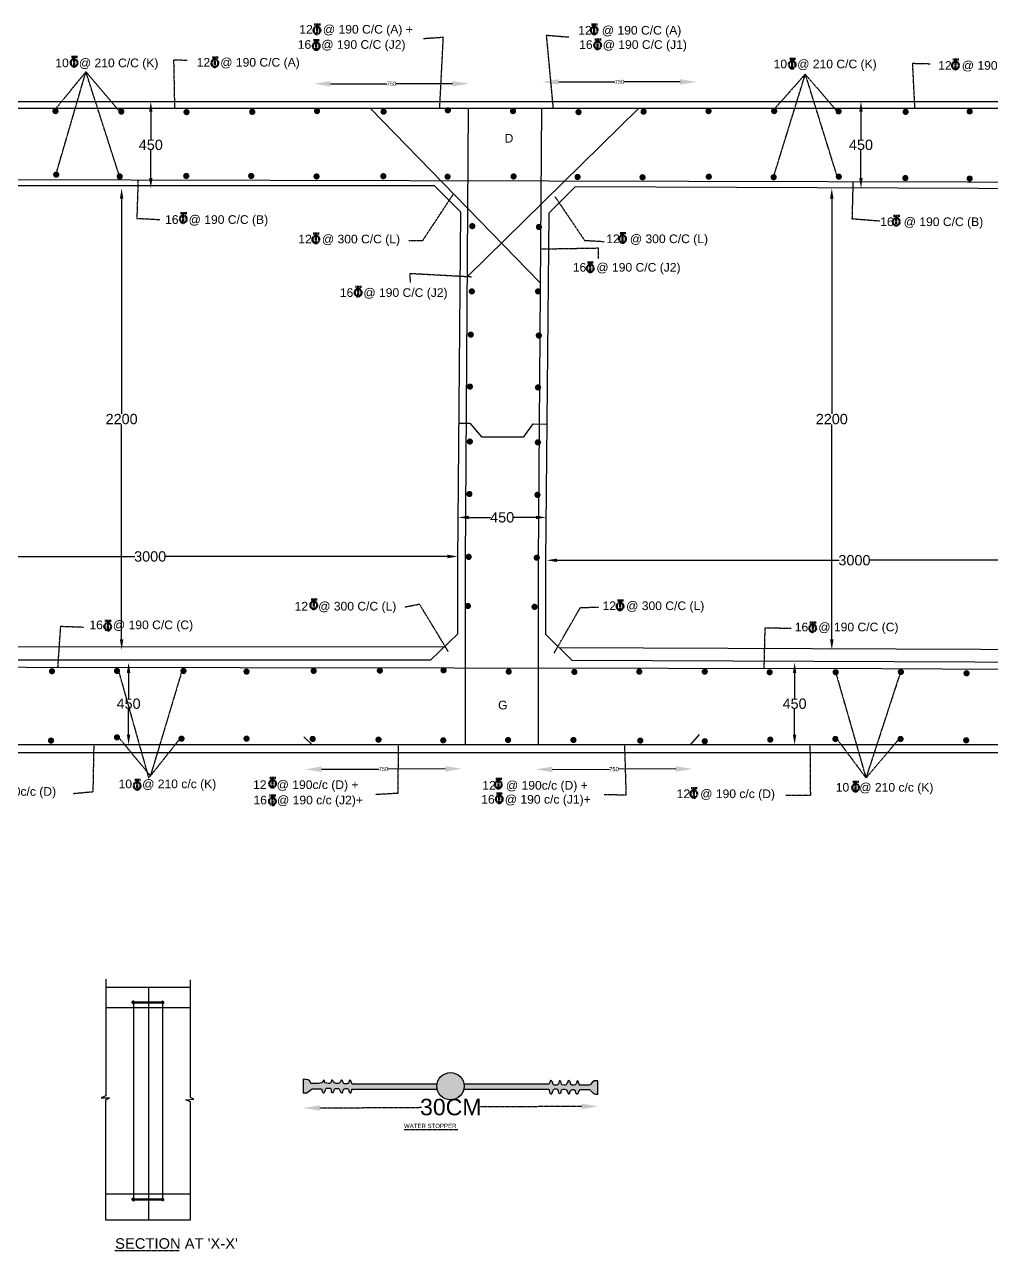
# Model space of a CAD drawing. Header units: millimetres. Extents: x 1006445 to 1027015, y 532888 to 545256.
# Drawn here: x 1015311 to 1020000, y 533587 to 539534 of the extents above; entities that cross this region are included whole.
import ezdxf

# ---------------------------------------------------------------- set-up
doc = ezdxf.new("R2010")
doc.units = ezdxf.units.MM
doc.header["$MEASUREMENT"] = 0
doc.linetypes.add('PHANTOM', pattern=[2.5, 1.25, -0.25, 0.25, -0.25, 0.25, -0.25])
for name, color, linetype in [('DIM', 7, 'Continuous'), ('DWG', 7, 'Continuous'), ('TXT', 7, 'Continuous'), ('TXT @ 1', 7, 'Continuous')]:
    doc.layers.add(name, color=color, linetype=linetype)
doc.styles.add('Notes', font='arial.ttf', dxfattribs={"height": 0.1})
doc.styles.get("Standard").update_dxf_attribs({"font": 'arial.ttf'})
doc.dimstyles.new('Civil', dxfattribs={"dimtxt": 80, "dimasz": 80, "dimexe": 0.1, "dimexo": 0.0625, "dimgap": 0.09, "dimtad": 0, "dimtih": 1, "dimtoh": 1, "dimdec": 0, "dimzin": 12, "dimdsep": 46, "dimtxsty": 'Standard', "dimcen": 0.1, "dimse1": 1, "dimse2": 1, "dimadec": 0, "dimazin": 2, "dimtfac": 1, "dimtdec": 0, "dimtofl": 0, "dimtmove": 0, "dimatfit": 3, "dimfxl": 1, "dimfrac": 1, "dimtolj": 1, "dimtzin": 0, "dimarcsym": 0})
doc.dimstyles.get("Standard").update_dxf_attribs({"dimtxt": 0.18, "dimasz": 0.18, "dimexe": 0.18, "dimexo": 0.0625, "dimgap": 0.09, "dimtad": 0, "dimtih": 1, "dimtoh": 1, "dimdec": 4, "dimzin": 0, "dimdsep": 46, "dimtxsty": 'Standard', "dimcen": 0.09, "dimadec": 0, "dimazin": 0, "dimtfac": 1, "dimtdec": 4, "dimtofl": 0, "dimtmove": 0, "dimatfit": 3, "dimfxl": 1, "dimtolj": 1, "dimtzin": 0, "dimarcsym": 0})

# ---------------------------------------------------------------- blocks, each defined once
blk = doc.blocks.new('*D7')
at = {"layer": 'Defpoints', "color": 0, "transparency": 16777216}
for p in [(1016714.1, 539255.4), (1017465.9, 539255.4), (1017465.9, 539246.6)]:
    blk.add_point(p, dxfattribs=at)
at = {"layer": 'DIM', "color": 0, "lineweight": -2, "transparency": 16777216}
for p, q in [((1016794.1, 539246.6), (1017067.9, 539246.6)), ((1017385.9, 539246.6), (1017112, 539246.6))]:
    blk.add_line(p, q, dxfattribs=at)
at = {"layer": 'DIM', "color": 0, "transparency": 16777216}
for points in [[(1016794.1, 539259.9), (1016794.1, 539233.2), (1016714.1, 539246.6)], [(1017385.9, 539259.9), (1017385.9, 539233.2), (1017465.9, 539246.6)]]:
    blk.add_solid(points, dxfattribs=at)
at = {"layer": 'DIM', "color": 0, "transparency": 16777216, "insert": (1017090, 539246.6), "char_height": 20, "attachment_point": 5}
blk.add_mtext('\\A1;750', dxfattribs=at)
blk = doc.blocks.new('*D8')
at = {"layer": 'Defpoints', "color": 0, "transparency": 16777216}
for p in [(1017821.7, 539248.3), (1018570, 539255.3), (1018570, 539248.3)]:
    blk.add_point(p, dxfattribs=at)
at = {"layer": 'DIM', "color": 0, "lineweight": -2, "transparency": 16777216}
for p, q in [((1017901.7, 539255.3), (1018173.8, 539255.3)), ((1018490, 539255.3), (1018217.9, 539255.3))]:
    blk.add_line(p, q, dxfattribs=at)
at = {"layer": 'DIM', "color": 0, "transparency": 16777216}
for points in [[(1017901.7, 539268.7), (1017901.7, 539242), (1017821.7, 539255.3)], [(1018490, 539268.7), (1018490, 539242), (1018570, 539255.3)]]:
    blk.add_solid(points, dxfattribs=at)
at = {"layer": 'DIM', "color": 0, "transparency": 16777216, "insert": (1018195.8, 539255.3), "char_height": 20, "attachment_point": 5}
blk.add_mtext('\\A1;750', dxfattribs=at)
blk = doc.blocks.new('*D10')
at = {"layer": 'Defpoints', "color": 0, "linetype": 'PHANTOM', "transparency": 16777216}
for p in [(1018093, 534286.1), (1016662.7, 534271.2), (1018093, 534279.5)]:
    blk.add_point(p, dxfattribs=at)
at = {"layer": 'DIM', "color": 0, "linetype": 'PHANTOM', "lineweight": -2, "transparency": 16777216}
for p, q in [((1018013, 534285.6), (1017520.4, 534282.8)), ((1016742.7, 534278.3), (1017235.2, 534281.2))]:
    blk.add_line(p, q, dxfattribs=at)
at = {"layer": 'DIM', "color": 0, "linetype": 'PHANTOM', "transparency": 16777216}
for points in [[(1016742.6, 534291.6), (1016742.7, 534265), (1016662.7, 534277.8)], [(1018012.9, 534299), (1018013, 534272.3), (1018093, 534286.1)]]:
    blk.add_solid(points, dxfattribs=at)
at = {"layer": 'DIM', "color": 0, "linetype": 'PHANTOM', "transparency": 16777216, "insert": (1017377.8, 534282), "char_height": 80, "attachment_point": 5}
blk.add_mtext('\\A1;30CM', dxfattribs=at)
blk = doc.blocks.new('*D41')
at = {"color": 0, "lineweight": -2, "transparency": 16777216}
for p, q in [((1015815.3, 536388.3), (1015815.3, 536264.6)), ((1015815.3, 536089.5), (1015815.3, 536213.3))]:
    blk.add_line(p, q, dxfattribs=at)
at = {"color": 0, "transparency": 16777216}
for points in [[(1015806.9, 536388.3), (1015823.6, 536388.3), (1015815.3, 536438.3)], [(1015806.9, 536089.5), (1015823.6, 536089.5), (1015815.3, 536039.5)]]:
    blk.add_solid(points, dxfattribs=at)
at = {"layer": 'Defpoints', "color": 0, "transparency": 16777216}
for p in [(1015787.3, 536438.3), (1015815.3, 536438.3), (1015789.3, 536039.5)]:
    blk.add_point(p, dxfattribs=at)
at = {"color": 0, "transparency": 16777216, "insert": (1015815.3, 536238.9), "char_height": 50, "attachment_point": 5}
blk.add_mtext('\\A1;450', dxfattribs=at)
blk = doc.blocks.new('*D42')
at = {"color": 0, "lineweight": -2, "transparency": 16777216}
for p, q in [((1015781.4, 538688.8), (1015781.4, 537645.3)), ((1015781.4, 536550.7), (1015781.4, 537594.1))]:
    blk.add_line(p, q, dxfattribs=at)
at = {"color": 0, "transparency": 16777216}
for points in [[(1015773.1, 538688.8), (1015789.8, 538688.8), (1015781.4, 538738.8)], [(1015773.1, 536550.7), (1015789.8, 536550.7), (1015781.4, 536500.7)]]:
    blk.add_solid(points, dxfattribs=at)
at = {"layer": 'Defpoints', "color": 0, "transparency": 16777216}
for p in [(1015781.4, 538738.8), (1015781.4, 538738.8), (1015791.3, 536500.7)]:
    blk.add_point(p, dxfattribs=at)
at = {"color": 0, "transparency": 16777216, "insert": (1015781.4, 537619.7), "char_height": 50, "attachment_point": 5}
blk.add_mtext('\\A1;2200', dxfattribs=at)
blk = doc.blocks.new('*D43')
at = {"color": 0, "lineweight": -2, "transparency": 16777216}
for p, q in [((1015923, 539110.5), (1015923, 538975.6)), ((1015923, 538789.4), (1015923, 538924.3))]:
    blk.add_line(p, q, dxfattribs=at)
at = {"color": 0, "transparency": 16777216}
for points in [[(1015914.7, 539110.5), (1015931.3, 539110.5), (1015923, 539160.5)], [(1015914.7, 538789.4), (1015931.3, 538789.4), (1015923, 538739.4)]]:
    blk.add_solid(points, dxfattribs=at)
at = {"layer": 'Defpoints', "color": 0, "transparency": 16777216}
for p in [(1015923, 539160.5), (1015923, 539160.5), (1015923, 538739.4)]:
    blk.add_point(p, dxfattribs=at)
at = {"color": 0, "transparency": 16777216, "insert": (1015923, 538949.9), "char_height": 50, "attachment_point": 5}
blk.add_mtext('\\A1;450', dxfattribs=at)
blk = doc.blocks.new('*D44')
at = {"color": 0, "lineweight": -2, "transparency": 16777216}
for p, q in [((1014477.9, 536953.2), (1015845.2, 536953.2)), ((1017361.8, 536953.2), (1015994.5, 536953.2))]:
    blk.add_line(p, q, dxfattribs=at)
at = {"color": 0, "transparency": 16777216}
for points in [[(1014477.9, 536961.6), (1014477.9, 536944.9), (1014427.9, 536953.2)], [(1017361.8, 536961.6), (1017361.8, 536944.9), (1017411.8, 536953.2)]]:
    blk.add_solid(points, dxfattribs=at)
at = {"layer": 'Defpoints', "color": 0, "transparency": 16777216}
for p in [(1014427.9, 536924.8), (1017411.8, 536953.2), (1017411.8, 536921.9)]:
    blk.add_point(p, dxfattribs=at)
at = {"color": 0, "transparency": 16777216, "insert": (1015919.9, 536953.2), "char_height": 50, "attachment_point": 5}
blk.add_mtext('\\A1;3000', dxfattribs=at)
blk = doc.blocks.new('*D45')
at = {"color": 0, "lineweight": -2, "transparency": 16777216}
for p, q in [((1019045, 536388.3), (1019045, 536264.6)), ((1019045, 536089.5), (1019045, 536213.3))]:
    blk.add_line(p, q, dxfattribs=at)
at = {"color": 0, "transparency": 16777216}
for points in [[(1019036.7, 536388.3), (1019053.3, 536388.3), (1019045, 536438.3)], [(1019036.7, 536089.5), (1019053.3, 536089.5), (1019045, 536039.5)]]:
    blk.add_solid(points, dxfattribs=at)
at = {"layer": 'Defpoints', "color": 0, "transparency": 16777216}
for p in [(1019045, 536438.3), (1019231.3, 536438.3), (1019233.3, 536039.5)]:
    blk.add_point(p, dxfattribs=at)
at = {"color": 0, "transparency": 16777216, "insert": (1019045, 536238.9), "char_height": 50, "attachment_point": 5}
blk.add_mtext('\\A1;450', dxfattribs=at)
blk = doc.blocks.new('*D46')
at = {"color": 0, "lineweight": -2, "transparency": 16777216}
for p, q in [((1019225.4, 538688.8), (1019225.4, 537645.3)), ((1019225.4, 536550.7), (1019225.4, 537594.1))]:
    blk.add_line(p, q, dxfattribs=at)
at = {"color": 0, "transparency": 16777216}
for points in [[(1019217.1, 538688.8), (1019233.8, 538688.8), (1019225.4, 538738.8)], [(1019217.1, 536550.7), (1019233.8, 536550.7), (1019225.4, 536500.7)]]:
    blk.add_solid(points, dxfattribs=at)
at = {"layer": 'Defpoints', "color": 0, "transparency": 16777216}
for p in [(1019225.4, 538738.8), (1019225.4, 538738.8), (1019235.3, 536500.7)]:
    blk.add_point(p, dxfattribs=at)
at = {"color": 0, "transparency": 16777216, "insert": (1019225.4, 537619.7), "char_height": 50, "attachment_point": 5}
blk.add_mtext('\\A1;2200', dxfattribs=at)
blk = doc.blocks.new('*D47')
at = {"color": 0, "lineweight": -2, "transparency": 16777216}
for p, q in [((1019367, 539110.5), (1019367, 538975.6)), ((1019367, 538789.4), (1019367, 538924.3))]:
    blk.add_line(p, q, dxfattribs=at)
at = {"color": 0, "transparency": 16777216}
for points in [[(1019358.7, 539110.5), (1019375.3, 539110.5), (1019367, 539160.5)], [(1019358.7, 538789.4), (1019375.3, 538789.4), (1019367, 538739.4)]]:
    blk.add_solid(points, dxfattribs=at)
at = {"layer": 'Defpoints', "color": 0, "transparency": 16777216}
for p in [(1019367, 539160.5), (1019367, 539160.5), (1019367, 538739.4)]:
    blk.add_point(p, dxfattribs=at)
at = {"color": 0, "transparency": 16777216, "insert": (1019367, 538949.9), "char_height": 50, "attachment_point": 5}
blk.add_mtext('\\A1;450', dxfattribs=at)
blk = doc.blocks.new('*D48')
at = {"color": 0, "lineweight": -2, "transparency": 16777216}
for p, q in [((1017893.4, 536934.9), (1019260.7, 536934.9)), ((1020777.3, 536934.9), (1019410, 536934.9))]:
    blk.add_line(p, q, dxfattribs=at)
at = {"color": 0, "transparency": 16777216}
for points in [[(1017893.4, 536943.2), (1017893.4, 536926.5), (1017843.4, 536934.9)], [(1020777.3, 536943.2), (1020777.3, 536926.5), (1020827.3, 536934.9)]]:
    blk.add_solid(points, dxfattribs=at)
at = {"layer": 'Defpoints', "color": 0, "transparency": 16777216}
for p in [(1017843.4, 536906.4), (1020827.3, 536934.9), (1020827.3, 536903.5)]:
    blk.add_point(p, dxfattribs=at)
at = {"color": 0, "transparency": 16777216, "insert": (1019335.3, 536934.9), "char_height": 50, "attachment_point": 5}
blk.add_mtext('\\A1;3000', dxfattribs=at)
blk = doc.blocks.new('*D52')
at = {"color": 0, "lineweight": -2, "transparency": 16777216}
for p, q in [((1017463.7, 537142.8), (1017570.8, 537142.8)), ((1017790.3, 537142.8), (1017683.3, 537142.8))]:
    blk.add_line(p, q, dxfattribs=at)
at = {"color": 0, "transparency": 16777216}
for points in [[(1017463.7, 537151.1), (1017463.7, 537134.5), (1017413.7, 537142.8)], [(1017790.3, 537151.1), (1017790.3, 537134.5), (1017840.3, 537142.8)]]:
    blk.add_solid(points, dxfattribs=at)
at = {"layer": 'Defpoints', "color": 0, "transparency": 16777216}
for p in [(1017413.7, 537140.3), (1017840.3, 537142.8), (1017840.3, 537142.8)]:
    blk.add_point(p, dxfattribs=at)
at = {"color": 0, "transparency": 16777216, "insert": (1017627, 537142.8), "char_height": 50, "attachment_point": 5}
blk.add_mtext('\\A1;450', dxfattribs=at)
blk = doc.blocks.new('*D54')
at = {"layer": 'Defpoints', "color": 0, "transparency": 16777216}
for p in [(1016671.7, 535915.2), (1017430.8, 535923.2), (1017430.8, 535917.5)]:
    blk.add_point(p, dxfattribs=at)
at = {"layer": 'DIM', "color": 0, "lineweight": -2, "transparency": 16777216}
for p, q in [((1016751.6, 535921.2), (1017029.1, 535922)), ((1017350.8, 535923), (1017073.3, 535922.1))]:
    blk.add_line(p, q, dxfattribs=at)
at = {"layer": 'DIM', "color": 0, "transparency": 16777216}
for points in [[(1016751.6, 535934.5), (1016751.7, 535907.8), (1016671.6, 535920.9)], [(1017350.7, 535936.3), (1017350.8, 535909.6), (1017430.8, 535923.2)]]:
    blk.add_solid(points, dxfattribs=at)
at = {"layer": 'DIM', "color": 0, "transparency": 16777216, "insert": (1017051.2, 535922.1), "char_height": 20, "attachment_point": 5}
blk.add_mtext('\\A1;750', dxfattribs=at)
blk = doc.blocks.new('*D55')
at = {"layer": 'Defpoints', "color": 0, "transparency": 16777216}
for p in [(1017789.7, 535914.7), (1018548.8, 535922.7), (1018548.8, 535917)]:
    blk.add_point(p, dxfattribs=at)
at = {"layer": 'DIM', "color": 0, "lineweight": -2, "transparency": 16777216}
for p, q in [((1017869.6, 535920.7), (1018147.1, 535921.5)), ((1018468.8, 535922.5), (1018191.3, 535921.6))]:
    blk.add_line(p, q, dxfattribs=at)
at = {"layer": 'DIM', "color": 0, "transparency": 16777216}
for points in [[(1017869.6, 535934), (1017869.7, 535907.3), (1017789.6, 535920.4)], [(1018468.7, 535935.8), (1018468.8, 535909.1), (1018548.8, 535922.7)]]:
    blk.add_solid(points, dxfattribs=at)
at = {"layer": 'DIM', "color": 0, "transparency": 16777216, "insert": (1018169.2, 535921.6), "char_height": 20, "attachment_point": 5}
blk.add_mtext('\\A1;750', dxfattribs=at)

msp = doc.modelspace()

# ---------------------------------------------------------------- hatches: boundary and pattern name
at = {"layer": 'DWG'}
h = msp.add_hatch(dxfattribs=at)
h.set_pattern_fill('ANSI31', color=256, scale=1.185804)
h.set_pattern_definition([(45, (1002282.26823, 530620.87313), (-0.1048112995, 0.1048112995), [])])
h.paths.add_polyline_path([(1015911.89015, 534792.7804), (1015844.05358, 534792.84358, 3.5640330542), (1015843.90815, 534786.42199), (1015911.89015, 534786.94316)])
h.paths.add_polyline_path([(1015975.40198, 534792.72126), (1015911.89015, 534792.7804), (1015911.89015, 534786.94316), (1015975.29518, 534787.42924, 4.0875730469)])
h = msp.add_hatch(color=256, dxfattribs=at)
h.dxf.hatch_style = 1
h.paths.add_polyline_path([(1017311.30871, 534369.26106, -0.0533380593), (1017309.80925, 534383.27726, -0.0370594868), (1017310.53525, 534393.05882), (1016900.11336, 534393.05882), (1016894.56969, 534407.16347), (1016892.25986, 534409.93201), (1016890.41197, 534412.00841), (1016889.02603, 534412.70052), (1016886.48517, 534412.70052), (1016886.02322, 534411.77768), (1016885.56127, 534409.00914), (1016884.63728, 534406.24064), (1016883.48236, 534402.77995), (1016881.17253, 534398.62716), (1016880.24863, 534397.4736), (1016877.47675, 534396.32007), (1016874.01199, 534395.62793), (1016867.77536, 534395.16651), (1016862.00067, 534395.16651), (1016859.22889, 534395.85862), (1016856.68803, 534397.70432), (1016855.30209, 534401.3957), (1016854.37819, 534406.00991), (1016852.99225, 534409.70129), (1016851.60631, 534411.77768), (1016849.06555, 534413.16197), (1016846.29367, 534413.16197), (1016845.36977, 534412.2391), (1016843.98383, 534409.23987), (1016842.59789, 534405.08708), (1016840.98102, 534402.54926), (1016838.67119, 534400.01145), (1016835.66838, 534397.93505), (1016831.51056, 534396.55076), (1016827.81479, 534396.08934), (1016822.73316, 534396.32007), (1016818.11339, 534397.93505), (1016813.95567, 534400.70356), (1016810.02896, 534404.62566), (1016807.02606, 534408.54772), (1016804.94725, 534411.31627), (1016803.79233, 534412.70052), (1016799.86553, 534412.2391), (1016798.94163, 534409.00914), (1016798.47959, 534406.24064), (1016797.32467, 534403.01068), (1016793.16695, 534398.62716), (1016789.47117, 534397.24291), (1016783.00361, 534396.08934), (1016776.53595, 534397.70432), (1016769.14449, 534400.24214), (1016766.14159, 534405.08708), (1016764.75574, 534409.00914), (1016764.52472, 534410.62412), (1016762.21489, 534412.2391), (1016759.44301, 534412.00841), (1016758.75013, 534409.4706), (1016757.59512, 534406.93274), (1016755.28528, 534402.77995), (1016752.28248, 534400.47287), (1016748.81772, 534399.3193), (1016743.27405, 534398.16574), (1016735.8825, 534397.24291), (1016707.79705, 534397.24291), (1016699.4816, 534397.24291), (1016696.01675, 534405.98719), (1016692.552, 534410.83209), (1016686.08443, 534414.06204), (1016682.15764, 534414.75419), (1016675.45905, 534415.4463), (1016669.68446, 534416.36917), (1016661.3583, 534417.9524), (1016661.3583, 534350.72452), (1016679.15876, 534350.72452), (1016704.74692, 534371.28179), (1016750.36054, 534371.28179), (1016754.12176, 534359.07888), (1016757.94458, 534352.96957), (1016759.72858, 534351.69681), (1016762.78685, 534351.69681), (1016765.08058, 534352.96957), (1016765.84522, 534355.76967), (1016767.37431, 534358.56977), (1016769.66804, 534363.91544), (1016770.68749, 534367.47919), (1016771.96177, 534370.27929), (1016772.72631, 534372.57028), (1016774.51031, 534373.5885), (1016779.35268, 534374.09758), (1016784.19496, 534374.09758), (1016788.01777, 534374.35215), (1016791.07605, 534374.35215), (1016792.35041, 534374.35215), (1016796.42805, 534371.55205), (1016797.44751, 534364.42455), (1016798.21214, 534359.07888), (1016799.74123, 534354.75148), (1016800.76069, 534352.71503), (1016801.52524, 534352.71503), (1016807.38697, 534353.47868), (1016811.97442, 534363.15175), (1016813.75842, 534369.26106), (1016815.54242, 534372.3157), (1016818.09097, 534372.82481), (1016821.91388, 534372.82481), (1016832.61789, 534373.07939), (1016834.40189, 534372.82481), (1016838.73443, 534366.71554), (1016842.04762, 534360.09711), (1016843.32189, 534356.53336), (1016845.61562, 534352.96957), (1016848.41907, 534351.18769), (1016850.96762, 534350.93316), (1016853.51617, 534355.26056), (1016854.79044, 534361.11534), (1016855.30017, 534364.42455), (1016857.33908, 534368.24284), (1016859.63281, 534370.7884), (1016864.22017, 534371.55205), (1016868.2979, 534372.3157), (1016872.37563, 534372.3157), (1016875.68881, 534372.3157), (1016877.72763, 534371.29751), (1016881.55054, 534367.22461), (1016883.58936, 534360.09711), (1016885.88309, 534355.26056), (1016888.94136, 534352.20592), (1016892.50937, 534350.67858), (1016895.31282, 534352.46049), (1016896.842, 534359.588), (1016897.60655, 534364.67909), (1016898.62601, 534369.26106)])
h.paths.add_polyline_path([(1017309.80925, 534383.27726, 1), (1017442.32507, 534383.27726, 1)])
h.paths.add_polyline_path([(1017852.69426, 534369.26106), (1017856.04872, 534355.33045), (1017860.47545, 534347.96144), (1017865.63991, 534345.25946), (1017868.591, 534346.48764), (1017869.82061, 534351.4003), (1017873.26358, 534359.01498), (1017874.49328, 534363.68201), (1017875.72289, 534365.40148), (1017877.44437, 534368.10346), (1017879.16586, 534369.33163), (1017882.85477, 534370.80544), (1017887.03547, 534370.80544), (1017889.98665, 534370.80544), (1017893.18369, 534370.06852), (1017895.15111, 534368.84034), (1017897.11854, 534364.66456), (1017898.34815, 534358.76935), (1017899.08596, 534355.82175), (1017899.82369, 534353.61102), (1017902.283, 534349.9265), (1017904.49627, 534347.71581), (1017907.20152, 534347.71581), (1017909.90667, 534349.18962), (1017912.36597, 534353.61102), (1017912.36597, 534358.52372), (1017913.10379, 534362.20821), (1017915.07113, 534365.64711), (1017919.98974, 534367.85783), (1017923.9245, 534369.82289), (1017928.84311, 534369.82289), (1017937.45054, 534367.36654), (1017939.66381, 534363.68201), (1017941.63124, 534359.7519), (1017943.35272, 534354.8392), (1017945.56609, 534350.90905), (1017948.0254, 534347.22452), (1017951.96016, 534346.97889), (1017955.15728, 534350.66342), (1017956.38689, 534357.7868), (1017957.86243, 534362.94513), (1017962.53501, 534366.13836), (1017968.43729, 534367.36654), (1017971.38838, 534367.36654), (1017974.58551, 534367.12091), (1017979.25809, 534364.17331), (1017980.48769, 534362.45388), (1017981.47145, 534358.76935), (1017981.96324, 534355.82175), (1017982.70106, 534353.61102), (1017984.1766, 534349.9265), (1017985.89809, 534347.96144), (1017988.11146, 534347.22452), (1017991.55443, 534346.24201), (1017994.9974, 534348.20707), (1017997.45671, 534352.13722), (1017999.42404, 534357.7868), (1018001.39147, 534362.6995), (1018004.09671, 534366.87528), (1018007.0478, 534367.61217), (1018050.34646, 534367.61217), (1018057.96903, 534359.60672), (1018066.28448, 534352.22396), (1018069.51831, 534348.99401), (1018071.13518, 534348.30186), (1018074.83095, 534346.45619), (1018081.52954, 534345.76405), (1018091, 534345.30263), (1018091, 534409.90169), (1018073.21409, 534409.90169), (1018063.28168, 534400.90396), (1018054.50427, 534391.44481), (1018051.50138, 534389.82983), (1018047.11272, 534389.13772), (1018033.25351, 534388.907), (1018003.68739, 534388.907), (1017999.06762, 534397.21258), (1017997.91271, 534400.21181), (1017996.98881, 534404.82606), (1017996.06482, 534406.90246), (1017994.9099, 534408.74813), (1017993.06201, 534409.67096), (1017989.82827, 534408.74813), (1017988.90428, 534405.7489), (1017988.67326, 534403.6725), (1017987.98039, 534399.98112), (1017986.1325, 534396.05902), (1017984.97749, 534393.98262), (1017983.36062, 534391.44481), (1017981.97468, 534390.06056), (1017976.43102, 534389.13772), (1017968.80853, 534388.44558), (1017966.4987, 534388.44558), (1017964.65081, 534389.13772), (1017962.5719, 534390.06056), (1017961.18596, 534391.44481), (1017958.87612, 534396.75116), (1017958.18315, 534400.67327), (1017956.56628, 534404.13392), (1017955.64239, 534407.36388), (1017952.63949, 534409.67096), (1017949.40575, 534410.59383), (1017945.9409, 534408.51744), (1017944.78598, 534405.05675), (1017942.24522, 534399.51971), (1017940.85928, 534396.52044), (1017939.01139, 534392.8291), (1017936.70155, 534390.75267), (1017931.85086, 534389.36841), (1017928.38601, 534388.907), (1017918.28409, 534389.82886), (1017915.05026, 534393.98165), (1017912.50949, 534399.51873), (1017912.27847, 534403.21011), (1017911.5855, 534404.82509), (1017910.43058, 534407.13217), (1017909.96863, 534408.74715), (1017908.81372, 534410.36213), (1017907.42778, 534410.36213), (1017905.57989, 534409.90072), (1017903.96302, 534405.97865), (1017902.34606, 534401.3644), (1017900.96021, 534398.13448), (1017899.34325, 534394.90452), (1017897.26444, 534391.67456), (1017891.9517, 534389.36744), (1017887.101, 534388.90602), (1017884.32922, 534388.67533), (1017880.40242, 534388.67533), (1017876.01367, 534390.29027), (1017873.93486, 534393.98165), (1017872.08697, 534398.36517), (1017870.93205, 534402.51796), (1017869.77713, 534405.97865), (1017868.39119, 534408.28574), (1017867.4672, 534409.90072), (1017863.5405, 534411.28497), (1017861.46159, 534411.05428), (1017859.84472, 534408.05505), (1017858.45878, 534403.4408), (1017857.99683, 534400.90298), (1017855.45597, 534395.59663), (1017854.07004, 534394.4431), (1017851.7602, 534393.05882), (1017441.59907, 534393.05882, -0.0370594868), (1017442.32507, 534383.27726, -0.0533380593), (1017440.82561, 534369.26106)])
h = msp.add_hatch(dxfattribs=at)
h.set_pattern_fill('ANSI31', color=256, scale=1.185804)
h.set_pattern_definition([(45, (1002282.26823, 529665.28329), (-0.1048112995, 0.1048112995), [])])
h.paths.add_polyline_path([(1015911.89015, 533831.35332), (1015911.89015, 533837.19057), (1015844.05358, 533837.25374, 3.5640330542), (1015843.90815, 533830.83216)])
h.paths.add_polyline_path([(1015911.89015, 533837.19057), (1015911.89015, 533831.35332), (1015975.29518, 533831.8394, 0.7930307982), (1015986.1655, 533834.3828, 0.7767268315), (1015975.40198, 533837.13142)])

# ---------------------------------------------------------------- linework, layer by layer
for points in [[(1016986.5, 539127.36897), (1017811.41179, 538281.5006)], [(1017456.79828, 538309.91361), (1018289.5, 539127.36897)], [(1017417.7929, 537600.46198), (1017469.5, 537600.5), (1017527, 537534), (1017732.5, 537534), (1017777, 537596.5), (1017843.59396, 537595.90858)]]:
    msp.add_lwpolyline(points)
at = {"layer": 'DIM'}
for points in [[(1016705.10826, 536039.52668), (1016665.11482, 536079.10863)], [(1018540.69967, 536039.52668), (1018584.02583, 536088.93803)]]:
    msp.add_lwpolyline(points, dxfattribs=at)
at = {"layer": 'DWG'}
for points in [[(1007149, 536930.41582), (1007164, 539160.5), (1021269.64132, 539160.5), (1021254.64132, 536930.41582)], [(1007181.50684, 536930.41582), (1007196.50684, 539127.36897), (1021235.33484, 539127.36897), (1021220.33484, 536930.41582)], [(1017462.37957, 539127.36897), (1017447.37957, 536930.41582)], [(1017817.18707, 539127.36897), (1017802.18707, 536930.41582)], [(1007196.50684, 538757.02664), (1008630.9062, 538768.39505), (1013119.91679, 538786.39507), (1021235.33484, 538766.76741)], [(1017411.85802, 536930.41582), (1017426.85802, 538623.91069), (1017298.11364, 538751.62833), (1014560.01559, 538751.62833), (1014435.48309, 538629.6124)], [(1020827.2511, 536930.41582), (1020842.2511, 538607.28937), (1020717.05817, 538735.3055), (1017980.82711, 538746.6528), (1017852.68373, 538619.41838)], [(1017852.68373, 538619.41838), (1017837.68373, 536930.41582)], [(1021254.64132, 536930.41582), (1021254.64132, 536001), (1007149, 536001), (1007149, 536930.41582)], [(1021220.33484, 536930.41582), (1021220.33484, 536039.52668), (1007181.50684, 536039.52668), (1007181.50684, 536930.41582)], [(1014420.48309, 536930.41582), (1014420.48309, 536579.29571), (1014546.19912, 536452.28934), (1017281.5397, 536452.28934), (1017411.85802, 536577.26908), (1017411.85802, 536930.41582)], [(1017447.37957, 536930.41582), (1017447.37957, 536039.52668)], [(1017802.18707, 536930.41582), (1017802.18707, 536039.52668)], [(1017837.68373, 536930.41582), (1017837.68373, 536576.97873), (1017964.67773, 536449.81302), (1020701.91019, 536438.59903), (1020827.2511, 536560.98808), (1020827.2511, 536930.41582)], [(1014482.61043, 536516.5307), (1017347.3934, 536515.4453)], [(1017903.22086, 536511.35299), (1020765.08249, 536500.28359)], [(1007181.50684, 536389.47625), (1013242.25129, 536419.46149), (1019468.46918, 536410.49935), (1021220.33484, 536399.54119)], [(1015705, 534903.03159), (1015705, 534336.86587), (1015682.15599, 534326.63125), (1015722.51594, 534326.63125), (1015702.64965, 534314.30791), (1015702.64965, 533734.95569), (1016115.82481, 533734.95569), (1016115.82481, 534308.44565), (1016092.16102, 534317.94578), (1016131.84682, 534321.54928), (1016116.10366, 534328.75628), (1016116.10366, 534899.53769)], [(1015705, 534863.5), (1016116.10366, 534863.5)], [(1015911.89015, 534863.5), (1015911.89015, 533734.95569)], [(1015705, 534764.73395), (1016116.10366, 534764.73395)], [(1015839.08598, 534783.58993), (1015839.08598, 533837.25374)], [(1015843.90815, 534786.42199), (1015975.29518, 534787.42924)], [(1015844.05358, 534792.84358), (1015975.40198, 534792.72126)], [(1015981.3521, 533840.04133), (1015981.3521, 534787.5083)], [(1015985.6088, 534787.5083), (1015987.83847, 534787.52539)], [(1016661.3583, 534417.9524), (1016661.3583, 534350.72452), (1016679.15876, 534350.72452), (1016704.74692, 534371.28179), (1016750.36054, 534371.28179), (1016754.12176, 534359.07888), (1016757.94458, 534352.96957), (1016759.72858, 534351.69681), (1016762.78685, 534351.69681), (1016765.08058, 534352.96957), (1016765.84522, 534355.76967), (1016767.37431, 534358.56977), (1016769.66804, 534363.91544), (1016770.68749, 534367.47919), (1016771.96177, 534370.27929), (1016772.72631, 534372.57028), (1016774.51031, 534373.5885), (1016779.35268, 534374.09758), (1016784.19496, 534374.09758), (1016788.01777, 534374.35215), (1016791.07605, 534374.35215), (1016792.35041, 534374.35215), (1016796.42805, 534371.55205), (1016797.44751, 534364.42455), (1016798.21214, 534359.07888), (1016799.74123, 534354.75148), (1016800.76069, 534352.71503), (1016801.52524, 534352.71503), (1016807.38697, 534353.47868), (1016811.97442, 534363.15175), (1016813.75842, 534369.26106), (1016815.54242, 534372.3157), (1016818.09097, 534372.82481), (1016821.91388, 534372.82481), (1016832.61789, 534373.07939), (1016834.40189, 534372.82481), (1016838.73443, 534366.71554), (1016842.04762, 534360.09711), (1016843.32189, 534356.53336), (1016845.61562, 534352.96957), (1016848.41907, 534351.18769), (1016850.96762, 534350.93316), (1016853.51617, 534355.26056), (1016854.79044, 534361.11534), (1016855.30017, 534364.42455), (1016857.33908, 534368.24284), (1016859.63281, 534370.7884), (1016864.22017, 534371.55205), (1016868.2979, 534372.3157), (1016872.37563, 534372.3157), (1016875.68881, 534372.3157), (1016877.72763, 534371.29751), (1016881.55054, 534367.22461), (1016883.58936, 534360.09711), (1016885.88309, 534355.26056), (1016888.94136, 534352.20592), (1016892.50937, 534350.67858), (1016895.31282, 534352.46049), (1016896.842, 534359.588), (1016897.60655, 534364.67909), (1016898.62601, 534369.26106), (1017311.30871, 534369.26106)], [(1017310.53525, 534393.05882), (1016900.11336, 534393.05882), (1016894.56969, 534407.16347), (1016892.25986, 534409.93201), (1016890.41197, 534412.00841), (1016889.02603, 534412.70052), (1016886.48517, 534412.70052), (1016886.02322, 534411.77768), (1016885.56127, 534409.00914), (1016884.63728, 534406.24064), (1016883.48236, 534402.77995), (1016881.17253, 534398.62716), (1016880.24863, 534397.4736), (1016877.47675, 534396.32007), (1016874.01199, 534395.62793), (1016867.77536, 534395.16651), (1016862.00067, 534395.16651), (1016859.22889, 534395.85862), (1016856.68803, 534397.70432), (1016855.30209, 534401.3957), (1016854.37819, 534406.00991), (1016852.99225, 534409.70129), (1016851.60631, 534411.77768), (1016849.06555, 534413.16197), (1016846.29367, 534413.16197), (1016845.36977, 534412.2391), (1016843.98383, 534409.23987), (1016842.59789, 534405.08708), (1016840.98102, 534402.54926), (1016838.67119, 534400.01145), (1016835.66838, 534397.93505), (1016831.51056, 534396.55076), (1016827.81479, 534396.08934), (1016822.73316, 534396.32007), (1016818.11339, 534397.93505), (1016813.95567, 534400.70356), (1016810.02896, 534404.62566), (1016807.02606, 534408.54772), (1016804.94725, 534411.31627), (1016803.79233, 534412.70052), (1016799.86553, 534412.2391), (1016798.94163, 534409.00914), (1016798.47959, 534406.24064), (1016797.32467, 534403.01068), (1016793.16695, 534398.62716), (1016789.47117, 534397.24291), (1016783.00361, 534396.08934), (1016776.53595, 534397.70432), (1016769.14449, 534400.24214), (1016766.14159, 534405.08708), (1016764.75574, 534409.00914), (1016764.52472, 534410.62412), (1016762.21489, 534412.2391), (1016759.44301, 534412.00841), (1016758.75013, 534409.4706), (1016757.59512, 534406.93274), (1016755.28528, 534402.77995), (1016752.28248, 534400.47287), (1016748.81772, 534399.3193), (1016743.27405, 534398.16574), (1016735.8825, 534397.24291), (1016707.79705, 534397.24291), (1016699.4816, 534397.24291), (1016696.01675, 534405.98719), (1016692.552, 534410.83209), (1016686.08443, 534414.06204), (1016682.15764, 534414.75419), (1016675.45905, 534415.4463), (1016669.68446, 534416.36917), (1016661.3583, 534417.9524)], [(1017852.69426, 534369.26106), (1017856.04872, 534355.33045), (1017860.47545, 534347.96144), (1017865.63991, 534345.25946), (1017868.591, 534346.48764), (1017869.82061, 534351.4003), (1017873.26358, 534359.01498), (1017874.49328, 534363.68201), (1017875.72289, 534365.40148), (1017877.44437, 534368.10346), (1017879.16586, 534369.33163), (1017882.85477, 534370.80544), (1017887.03547, 534370.80544), (1017889.98665, 534370.80544), (1017893.18369, 534370.06852), (1017895.15111, 534368.84034), (1017897.11854, 534364.66456), (1017898.34815, 534358.76935), (1017899.08596, 534355.82175), (1017899.82369, 534353.61102), (1017902.283, 534349.9265), (1017904.49627, 534347.71581), (1017907.20152, 534347.71581), (1017909.90667, 534349.18962), (1017912.36597, 534353.61102), (1017912.36597, 534358.52372), (1017913.10379, 534362.20821), (1017915.07113, 534365.64711), (1017919.98974, 534367.85783), (1017923.9245, 534369.82289), (1017928.84311, 534369.82289), (1017937.45054, 534367.36654), (1017939.66381, 534363.68201), (1017941.63124, 534359.7519), (1017943.35272, 534354.8392), (1017945.56609, 534350.90905), (1017948.0254, 534347.22452), (1017951.96016, 534346.97889), (1017955.15728, 534350.66342), (1017956.38689, 534357.7868), (1017957.86243, 534362.94513), (1017962.53501, 534366.13836), (1017968.43729, 534367.36654), (1017971.38838, 534367.36654), (1017974.58551, 534367.12091), (1017979.25809, 534364.17331), (1017980.48769, 534362.45388), (1017981.47145, 534358.76935), (1017981.96324, 534355.82175), (1017982.70106, 534353.61102), (1017984.1766, 534349.9265), (1017985.89809, 534347.96144), (1017988.11146, 534347.22452), (1017991.55443, 534346.24201), (1017994.9974, 534348.20707), (1017997.45671, 534352.13722), (1017999.42404, 534357.7868), (1018001.39147, 534362.6995), (1018004.09671, 534366.87528), (1018007.0478, 534367.61217), (1018050.34646, 534367.61217), (1018057.96903, 534359.60672), (1018066.28448, 534352.22396), (1018069.51831, 534348.99401), (1018071.13518, 534348.30186), (1018074.83095, 534346.45619), (1018081.52954, 534345.76405), (1018091, 534345.30263), (1018091, 534409.90169), (1018073.21409, 534409.90169), (1018063.28168, 534400.90396), (1018054.50427, 534391.44481), (1018051.50138, 534389.82983), (1018047.11272, 534389.13772), (1018033.25351, 534388.907), (1018003.68739, 534388.907), (1017999.06762, 534397.21258), (1017997.91271, 534400.21181), (1017996.98881, 534404.82606), (1017996.06482, 534406.90246), (1017994.9099, 534408.74813), (1017993.06201, 534409.67096), (1017989.82827, 534408.74813), (1017988.90428, 534405.7489), (1017988.67326, 534403.6725), (1017987.98039, 534399.98112), (1017986.1325, 534396.05902), (1017984.97749, 534393.98262), (1017983.36062, 534391.44481), (1017981.97468, 534390.06056), (1017976.43102, 534389.13772), (1017968.80853, 534388.44558), (1017966.4987, 534388.44558), (1017964.65081, 534389.13772), (1017962.5719, 534390.06056), (1017961.18596, 534391.44481), (1017958.87612, 534396.75116), (1017958.18315, 534400.67327), (1017956.56628, 534404.13392), (1017955.64239, 534407.36388), (1017952.63949, 534409.67096), (1017949.40575, 534410.59383), (1017945.9409, 534408.51744), (1017944.78598, 534405.05675), (1017942.24522, 534399.51971), (1017940.85928, 534396.52044), (1017939.01139, 534392.8291), (1017936.70155, 534390.75267), (1017931.85086, 534389.36841), (1017928.38601, 534388.907), (1017918.28409, 534389.82886), (1017915.05026, 534393.98165), (1017912.50949, 534399.51873), (1017912.27847, 534403.21011), (1017911.5855, 534404.82509), (1017910.43058, 534407.13217), (1017909.96863, 534408.74715), (1017908.81372, 534410.36213), (1017907.42778, 534410.36213), (1017905.57989, 534409.90072), (1017903.96302, 534405.97865), (1017902.34606, 534401.3644), (1017900.96021, 534398.13448), (1017899.34325, 534394.90452), (1017897.26444, 534391.67456), (1017891.9517, 534389.36744), (1017887.101, 534388.90602), (1017884.32922, 534388.67533), (1017880.40242, 534388.67533), (1017876.01367, 534390.29027), (1017873.93486, 534393.98165), (1017872.08697, 534398.36517), (1017870.93205, 534402.51796), (1017869.77713, 534405.97865), (1017868.39119, 534408.28574), (1017867.4672, 534409.90072), (1017863.5405, 534411.28497), (1017861.46159, 534411.05428), (1017859.84472, 534408.05505), (1017858.45878, 534403.4408), (1017857.99683, 534400.90298), (1017855.45597, 534395.59663), (1017854.07004, 534394.4431), (1017851.7602, 534393.05882), (1017441.59907, 534393.05882)], [(1017440.82561, 534369.26106), (1017852.69426, 534369.26106)], [(1015702.64965, 533861.423), (1016115.82481, 533861.423)], [(1015843.90815, 533830.83216), (1015975.29518, 533831.8394)], [(1015844.05358, 533837.25374), (1015975.40198, 533837.13142)], [(1015985.6088, 533831.91846), (1015987.83847, 533831.93556)]]:
    msp.add_lwpolyline(points, dxfattribs=at)
at = {"layer": 'DWG', "const_width": 15}
for points in [[(1015453.07509, 539113.86432, 1), (1015468.07509, 539113.86432, 1)], [(1015772.55806, 539111.30176, 1), (1015787.55806, 539111.30176, 1)], [(1016088.70805, 539108.74466, 1), (1016103.70805, 539108.74466, 1)], [(1016407.41795, 539110.02321, 1), (1016422.41795, 539110.02321, 1)], [(1016721.83397, 539113.84245, 1), (1016736.83397, 539113.84245, 1)], [(1017044.38374, 539111.28535, 1), (1017059.38374, 539111.28535, 1)], [(1017356.09464, 539117.69448, 1), (1017371.09464, 539117.69448, 1)], [(1017672.24463, 539113.85883, 1), (1017687.24463, 539113.85883, 1)], [(1017989.67457, 539108.74462, 1), (1018004.67457, 539108.74462, 1)], [(1018305.35334, 539111.25255, 1), (1018320.35334, 539111.25255, 1)], [(1018620.22337, 539113.80966, 1), (1018635.22337, 539113.80966, 1)], [(1018938.59402, 539113.82878, 1), (1018953.59402, 539113.82878, 1)], [(1019250.90413, 539112.55023, 1), (1019265.90413, 539112.55023, 1)], [(1019576.01382, 539109.99313, 1), (1019591.01382, 539109.99313, 1)], [(1019886.60572, 539112.44639, 1), (1019901.60572, 539112.44639, 1)], [(1015456.91497, 538805.73449, 1), (1015471.91497, 538805.73449, 1)], [(1015764.87832, 538796.77921, 1), (1015779.87832, 538796.77921, 1)], [(1016087.42809, 538799.33628, 1), (1016102.42809, 538799.33628, 1)], [(1016402.29812, 538799.33628, 1), (1016417.29812, 538799.33628, 1)], [(1016719.27405, 538796.7628, 1), (1016734.27405, 538796.7628, 1)], [(1017043.10378, 538798.04135, 1), (1017058.10378, 538798.04135, 1)], [(1017354.81469, 538795.50062, 1), (1017369.81469, 538795.50062, 1)], [(1017674.80454, 538796.77918, 1), (1017689.80454, 538796.77918, 1)], [(1017985.36348, 538794.1729, 1), (1018000.36348, 538794.1729, 1)], [(1018300.23351, 538792.89435, 1), (1018315.23351, 538792.89435, 1)], [(1018621.50332, 538795.45142, 1), (1018636.50332, 538795.45142, 1)], [(1018936.0341, 538792.91348, 1), (1018951.0341, 538792.91348, 1)], [(1019252.18409, 538795.47055, 1), (1019267.18409, 538795.47055, 1)], [(1019574.73386, 538789.07782, 1), (1019589.73386, 538789.07782, 1)], [(1019886.60572, 538786.41688, 1), (1019901.60572, 538786.41688, 1)], [(1017474.44318, 538555.72843, 1), (1017489.44318, 538555.72843, 1)], [(1017797.66681, 538551.56242, 1), (1017812.66681, 538551.56242, 1)], [(1017472.35785, 538239.11053, 1), (1017487.35785, 538239.11053, 1)], [(1017793.49616, 538239.11053, 1), (1017808.49616, 538239.11053, 1)], [(1017467.10176, 538029.3922, 1), (1017482.10176, 538029.3922, 1)], [(1017797.17038, 538025.23628, 1), (1017812.17038, 538025.23628, 1)], [(1017463.10176, 537777.3922, 1), (1017478.10176, 537777.3922, 1)], [(1017793.17038, 537773.23628, 1), (1017808.17038, 537773.23628, 1)], [(1017462.60176, 537510.8922, 1), (1017477.60176, 537510.8922, 1)], [(1017792.67038, 537506.73628, 1), (1017807.67038, 537506.73628, 1)], [(1017460.60176, 537256.3922, 1), (1017475.60176, 537256.3922, 1)], [(1017790.67038, 537252.23628, 1), (1017805.67038, 537252.23628, 1)], [(1017457.10176, 536951.3922, 1), (1017472.10176, 536951.3922, 1)], [(1017787.17038, 536947.23628, 1), (1017802.17038, 536947.23628, 1)], [(1017453.1872, 536713.18977, 1), (1017468.1872, 536713.18977, 1)], [(1017776.41084, 536709.02372, 1), (1017791.41084, 536709.02372, 1)], [(1015436.13087, 536396.54102, 1), (1015451.13087, 536396.54102, 1)], [(1015751.53412, 536398.05903, 1), (1015766.53412, 536398.05903, 1)], [(1016073.9467, 536398.05903, 1), (1016088.9467, 536398.05903, 1)], [(1016379.78568, 536394.94885, 1), (1016394.78568, 536394.94885, 1)], [(1016705.35924, 536398.10625, 1), (1016720.35924, 536398.10625, 1)], [(1017026.19139, 536399.68496, 1), (1017041.19139, 536399.68496, 1)], [(1017335.23364, 536401.13552, 1), (1017350.23364, 536401.13552, 1)], [(1017651.32446, 536394.82068, 1), (1017666.32446, 536394.82068, 1)], [(1017969.77129, 536393.26895, 1), (1017984.77129, 536393.26895, 1)], [(1018284.28162, 536394.84766, 1), (1018299.28162, 536394.84766, 1)], [(1018601.95286, 536394.84766, 1), (1018616.95286, 536394.84766, 1)], [(1018916.46319, 536391.69025, 1), (1018931.46319, 536391.69025, 1)], [(1019236.90103, 536391.65653, 1), (1019251.90103, 536391.65653, 1)], [(1019552.99185, 536393.23524, 1), (1019567.99185, 536393.23524, 1)], [(1019871.38156, 536386.85634, 1), (1019886.38156, 536386.85634, 1)], [(1015431.38953, 536060.27579, 1), (1015446.38953, 536060.27579, 1)], [(1015751.53412, 536076.00219, 1), (1015766.53412, 536076.00219, 1)], [(1016064.46403, 536069.68734, 1), (1016079.46403, 536069.68734, 1)], [(1016379.78568, 536069.73457, 1), (1016394.78568, 536069.73457, 1)], [(1016700.6179, 536068.15587, 1), (1016715.6179, 536068.15587, 1)], [(1017019.86957, 536064.99843, 1), (1017034.86957, 536064.99843, 1)], [(1017333.65315, 536061.71285, 1), (1017348.65315, 536061.71285, 1)], [(1017648.16355, 536063.29159, 1), (1017663.16355, 536063.29159, 1)], [(1017965.02989, 536063.31857, 1), (1017980.02989, 536063.31857, 1)], [(1018289.02295, 536060.16113, 1), (1018304.02295, 536060.16113, 1)], [(1018601.95286, 536057.00372, 1), (1018616.95286, 536057.00372, 1)], [(1018919.6241, 536064.89727, 1), (1018934.6241, 536064.89727, 1)], [(1019235.32054, 536068.02099, 1), (1019250.32054, 536068.02099, 1)], [(1019551.41136, 536068.02099, 1), (1019566.41136, 536068.02099, 1)], [(1019869.80114, 536061.64206, 1), (1019884.80114, 536061.64206, 1)]]:
    msp.add_lwpolyline(points, format="xyb", close=True, dxfattribs=at)
at = {"layer": 'DWG'}
msp.add_circle((1017376.06716, 534383.27726), 66.25791, dxfattribs=at)
for centre, radius, start, end in [((1015838.70963, 534789.75216), 6.17371, 30.048886222, 327.356441594), ((1015980.43279, 534789.97264), 5.73271, 206.338000005, 151.349784378), ((1015838.70963, 533834.16232), 6.17371, 30.048886222, 327.356441594), ((1015980.43279, 533834.3828), 5.73271, 206.338000005, 151.349784378)]:
    msp.add_arc(centre, radius, start, end, dxfattribs=at)
at = {"layer": 'TXT', "linetype": 'PHANTOM'}
for p, q in [((1017149.38532, 534173.41497), (1017412.58378, 534173.41497)), ((1015748.24735, 533586.74414), (1016060.34926, 533586.74414))]:
    msp.add_line(p, q, dxfattribs=at)
at = {"layer": 'TXT', "linetype": 'PHANTOM', "lineweight": 50}
for points in [[(1016728.99126, 539493.38525), (1016728.99126, 539533.43617), (1016715.88964, 539533.43617)], [(1016728.99126, 539533.43617), (1016745.26903, 539533.43617)], [(1018073.71487, 539493.35876), (1018073.71487, 539533.40968), (1018060.61324, 539533.40968)], [(1018073.71487, 539533.40968), (1018089.99264, 539533.40968)], [(1016725.37576, 539417.55117), (1016725.37576, 539457.60209), (1016712.27414, 539457.60209)], [(1016725.37576, 539457.60209), (1016741.65354, 539457.60209)], [(1018089.98445, 539421.13579), (1018089.98445, 539461.18671), (1018076.88282, 539461.18671)], [(1018089.98445, 539461.18671), (1018106.26222, 539461.18671)], [(1015550.85682, 539336.42526), (1015550.85682, 539376.47618), (1015537.7552, 539376.47618)], [(1015550.85682, 539376.47618), (1015567.13459, 539376.47618)], [(1016233.67145, 539334.49477), (1016233.67145, 539374.54569), (1016220.56982, 539374.54569)], [(1016233.67145, 539374.54569), (1016249.94922, 539374.54569)], [(1019033.62293, 539327.24595), (1019033.62293, 539367.29687), (1019020.5213, 539367.29687)], [(1019033.62293, 539367.29687), (1019049.9007, 539367.29687)], [(1019825.33332, 539323.50226), (1019825.33332, 539363.55318), (1019812.2317, 539363.55318)], [(1019825.33332, 539363.55318), (1019841.6111, 539363.55318)], [(1016080.73467, 538578.07051), (1016080.73467, 538618.12143), (1016067.63304, 538618.12143)], [(1016080.73467, 538618.12143), (1016097.01244, 538618.12143)], [(1019538.40556, 538565.10475), (1019538.40556, 538605.15567), (1019525.30393, 538605.15567)], [(1019538.40556, 538605.15567), (1019554.68333, 538605.15567)], [(1016723.31353, 538479.60565), (1016723.31353, 538519.65657), (1016710.21191, 538519.65657)], [(1016723.31353, 538519.65657), (1016739.5913, 538519.65657)], [(1018210.69687, 538481.44635), (1018210.69687, 538521.49727), (1018197.59525, 538521.49727)], [(1018210.69687, 538521.49727), (1018226.97465, 538521.49727)], [(1018054.28657, 538339.4253), (1018054.28657, 538379.47621), (1018041.18494, 538379.47621)], [(1018054.28657, 538379.47621), (1018070.56434, 538379.47621)], [(1016928.6189, 538221.61801), (1016928.6189, 538261.66892), (1016915.51727, 538261.66892)], [(1016928.6189, 538261.66892), (1016944.89667, 538261.66892)], [(1016713.07056, 536704.99321), (1016713.07056, 536745.04413), (1016699.96894, 536745.04413)], [(1016713.07056, 536745.04413), (1016729.34833, 536745.04413)], [(1018198.7384, 536699.29416), (1018198.7384, 536739.34507), (1018185.63678, 536739.34507)], [(1018198.7384, 536739.34507), (1018215.01618, 536739.34507)], [(1015713.91024, 536601.26208), (1015713.91024, 536641.313), (1015700.80861, 536641.313)], [(1015713.91024, 536641.313), (1015730.18801, 536641.313)], [(1019132.69408, 536593.4934), (1019132.69408, 536633.54431), (1019119.59245, 536633.54431)], [(1019132.69408, 536633.54431), (1019148.97185, 536633.54431)], [(1015856.67887, 535829.0515), (1015856.67887, 535869.10242), (1015843.57724, 535869.10242)], [(1015856.67887, 535869.10242), (1015872.95664, 535869.10242)], [(1016513.90117, 535839.06495), (1016513.90117, 535879.11587), (1016500.79955, 535879.11587)], [(1016513.90117, 535879.11587), (1016530.17895, 535879.11587)], [(1017608.62064, 535834.81043), (1017608.62064, 535874.86135), (1017595.51902, 535874.86135)], [(1017608.62064, 535874.86135), (1017624.89841, 535874.86135)], [(1018556.49573, 535789.60156), (1018556.49573, 535829.65248), (1018543.39411, 535829.65248)], [(1018556.49573, 535829.65248), (1018572.77351, 535829.65248)], [(1019341.05337, 535820.29633), (1019341.05337, 535860.34725), (1019327.95174, 535860.34725)], [(1019341.05337, 535860.34725), (1019357.33114, 535860.34725)], [(1016512.48137, 535753.9747), (1016512.48137, 535794.02562), (1016499.37975, 535794.02562)], [(1016512.48137, 535794.02562), (1016528.75915, 535794.02562)], [(1017612.88025, 535763.90187), (1017612.88025, 535803.95279), (1017599.77863, 535803.95279)], [(1017612.88025, 535803.95279), (1017629.15802, 535803.95279)]]:
    msp.add_lwpolyline(points, dxfattribs=at)
for centre in [(1016728.99137, 539505.28155), (1018073.71497, 539505.25507), (1016725.37587, 539429.44748), (1018089.98455, 539433.0321), (1015550.85693, 539348.32157), (1016233.67155, 539346.39107), (1019033.62303, 539339.14226), (1019825.33343, 539335.39856), (1016080.73477, 538589.96681), (1019538.40566, 538577.00105), (1016723.31364, 538491.50196), (1018210.69698, 538493.34266), (1018054.28667, 538351.3216), (1016928.619, 538233.51431), (1016713.07067, 536716.88952), (1018198.73851, 536711.19046), (1015713.91034, 536613.15839), (1019132.69418, 536605.3897), (1015856.67897, 535840.9478), (1016513.90128, 535850.96126), (1017608.62075, 535846.70674), (1019341.05347, 535832.19264), (1016512.48148, 535765.871), (1017612.88036, 535775.79818), (1018556.49584, 535801.49787)]:
    msp.add_ellipse(centre, major_axis=(0, 19.03409), ratio=0.8551904459, dxfattribs=at)

# ---------------------------------------------------------------- texts
at = {"layer": 'TXT @ 1', "linetype": 'PHANTOM', "style": 'Notes'}
for s, height, p in [('12   @ 190 C/C (A) +', 42, (1016643.28844, 539489.56245)), ('12   @ 190 C/C (A)', 42, (1017996.00326, 539484.88883)), ('16   @ 190 C/C (J2)', 42, (1016635.67147, 539415.86299)), ('16   @ 190 C/C (J1)', 42, (1018000.27823, 539415.4357)), ('10   @ 210 C/C (K)', 42, (1015460.02318, 539326.59999)), ('12   @ 190 C/C (A)', 42, (1016145.57658, 539329.41894)), ('10   @ 210 C/C (K)', 42, (1018943.40575, 539321.32831)), ('12   @ 190 C/C (A)', 42, (1019741.52559, 539314.29846)), ('D', 42, (1017638.79445, 538961.08319)), ('16   @ 190 C/C (B)', 42, (1015992.19808, 538566.67639)), ('16   @ 190 C/C (B)', 42, (1019460.01158, 538555.99545)), ('12   @ 300 C/C (L)', 42, (1016638.48019, 538472.15643)), ('12   @ 300 C/C (L)', 42, (1018131.95266, 538473.27915)), ('16   @ 190 C/C (J2)', 42, (1017969.52041, 538335.04261)), ('16   @ 190 C/C (J2)', 42, (1016839.67439, 538212.34616)), ('12   @ 300 C/C (L)', 42, (1016620.5153, 536691.13155)), ('12   @ 300 C/C (L)', 42, (1018113.95846, 536693.15545)), ('16   @ 190 C/C (C)', 42, (1015625.26916, 536600.52728)), ('16   @ 190 C/C (C)', 42, (1019045.86202, 536590.1664)), ('G', 42, (1017607.05452, 536211.55709)), ('12   @ 190c/c (D) ', 42, (1015003.08964, 535792.33256)), ('10   @ 210 c/c (K)', 42, (1015766.80193, 535829.14927)), ('12   @ 190c/c (D) +', 42, (1016419.16285, 535825.29144)), ('12   @ 190c/c (D) +', 42, (1017530.82884, 535822.23837)), ('10   @ 210 c/c (K)', 42, (1019244.58986, 535812.45775)), ('16   @ 190 c/c (J2)+', 42, (1016420.88312, 535750.81551)), ('16   @ 190 c/c (J1)+', 42, (1017525.40802, 535754.14495)), ('12   @ 190 c/c (D)', 42, (1018473.13214, 535781.16011)), ('WATER STOPPER', 21, (1017150.9424, 534180.41395)), ("SECTION AT 'X-X'", 51.1665597, (1015750.09374, 533595.04356))]:
    msp.add_text(s, height=height, dxfattribs=at).set_placement(p)

# ---------------------------------------------------------------- dimensions: what is measured, and where the dimension line sits
for base, p1, p2, text, picture, middle in [((1015923, 539160.5), (1015923, 538739.39944), (1015923, 539160.5), '450', '*D43', (1015923, 538949.94972)), ((1019367, 539160.5), (1019367, 538739.39944), (1019367, 539160.5), '450', '*D47', (1019367, 538949.94972)), ((1015781.43692, 538738.77578), (1015791.29692, 536500.66256), (1015781.43692, 538738.77578), '2200', '*D42', (1015781.43692, 537619.71917)), ((1019225.43692, 538738.77578), (1019235.29692, 536500.66256), (1019225.43692, 538738.77578), '2200', '*D46', (1019225.43692, 537619.71917)), ((1015815.26535, 536438.34414), (1015789.26535, 536039.52668), (1015787.31883, 536438.34414), '450', '*D41', (1015815.26535, 536238.93541))]:
    dim = msp.add_linear_dim(base=base, p1=p1, p2=p2, angle=90, text=text, dimstyle='Civil', override={"dimtxt": 50, "dimasz": 50})
    dim.commit()
    dim.dimension.update_dxf_attribs({"geometry": picture, "text_midpoint": middle})
for base, p1, p2, text, picture, middle in [((1017840.31241, 537142.78356), (1017413.71703, 537140.29848), (1017840.31241, 537142.78356), '450', '*D52', (1017627.01472, 537142.78356)), ((1017411.78229, 536953.24245), (1014427.93738, 536924.79928), (1017411.78229, 536921.86614), '3000', '*D44', (1015919.85983, 536953.24245)), ((1020827.2511, 536934.87631), (1017843.40619, 536906.43313), (1020827.2511, 536903.5), '3000', '*D48', (1019335.32864, 536934.87631))]:
    dim = msp.add_linear_dim(base=base, p1=p1, p2=p2, text=text, dimstyle='Civil', override={"dimtxt": 50, "dimasz": 50})
    dim.commit()
    dim.dimension.update_dxf_attribs({"geometry": picture, "text_midpoint": middle})
dim = msp.add_linear_dim(base=(1019045, 536438.34414), p1=(1019233.26535, 536039.52668), p2=(1019231.31883, 536438.34414), angle=90, text='450', dimstyle='Civil', override={"dimtxt": 50, "dimasz": 50})
dim.commit()
dim.dimension.update_dxf_attribs({"geometry": '*D45', "text_midpoint": (1019045, 536238.93541), "dimtype": 160})
at = {"layer": 'DIM'}
for p1, p2, distance, picture, middle in [((1016714.05822, 539255.39443), (1017465.89299, 539255.39443), -8.81383, '*D7', (1017089.97561, 539246.5806)), ((1017821.69296, 539248.26576), (1018569.99802, 539248.26576), 7.05108, '*D8', (1018195.84549, 539255.31684)), ((1016671.65762, 535915.15888), (1017430.77351, 535917.46347), 5.75795, '*D54', (1017051.19808, 535922.0691)), ((1017789.65762, 535914.65888), (1018548.77351, 535916.96347), 5.75795, '*D55', (1018169.19808, 535921.5691))]:
    dim = msp.add_aligned_dim(p1=p1, p2=p2, distance=distance, text='750', dimstyle='Civil', override={"dimtxt": 20}, dxfattribs=at)
    dim.commit()
    dim.dimension.update_dxf_attribs({"geometry": picture, "text_midpoint": middle})
at = {"layer": 'DIM', "linetype": 'PHANTOM'}
dim = msp.add_aligned_dim(p1=(1016662.71097, 534271.23306), p2=(1018093, 534279.5), distance=6.61128, text='30CM', dimstyle='Civil', dxfattribs=at)
dim.commit()
dim.dimension.update_dxf_attribs({"geometry": '*D10', "text_midpoint": (1017377.81728, 534281.9777)})

# ---------------------------------------------------------------- leaders
at = {"layer": 'TXT', "linetype": 'PHANTOM'}
for points in [[(1017324.14088, 539127.36897), (1017341.7047, 539471.11294), (1017245.10388, 539464.53441)], [(1017875.20482, 539127.36897), (1017842.27269, 539482.07717), (1017949.85092, 539473.30581)], [(1016039.76438, 539127.36897), (1016035.04974, 539363.10334), (1016098.69718, 539360.74884)], [(1019628.56435, 539127.36897), (1019617.58703, 539345.76663), (1019703.21045, 539343.5738)], [(1015453.07509, 539113.86432), (1015608.37644, 539304.24104)], [(1015465.16048, 538813.19735), (1015608.37644, 539304.24104)], [(1015769.38836, 538803.65745), (1015608.37644, 539304.24104)], [(1015772.55806, 539111.30176), (1015608.37644, 539304.24104)], [(1018938.59402, 539113.82878), (1019097.25972, 539293.1383)], [(1018944.87611, 538800.29243), (1019097.25972, 539293.1383)], [(1019252.18409, 538795.47055), (1019097.25972, 539293.1383)], [(1019250.90413, 539112.55023), (1019097.25972, 539293.1383)], [(1015861.1127, 538779.76531), (1015855.25344, 538593.61717), (1015967.02496, 538587.74147)], [(1019327.98795, 538771.38045), (1019323.36382, 538592.04772), (1019459.1881, 538581.25644)], [(1017387.37547, 538707.8884), (1017239.65127, 538483.93792), (1017174.94147, 538483.93792)], [(1017882.17327, 538699.93915), (1018026.42114, 538486.70765), (1018122.20173, 538480.94464)], [(1017817.18707, 538445.21396), (1018092.19815, 538449.82439), (1018092.19815, 538396.80468)], [(1017477.97836, 538308.74149), (1017178.86325, 538325.29475), (1017180.82414, 538282.20649)], [(1017365.55181, 536492.39224), (1017226.91791, 536720.91865), (1017154.36447, 536707.20873)], [(1017879.49576, 536485.35181), (1018006.25258, 536705.55809), (1018093.46723, 536707.68275)], [(1015472.65144, 536416.25101), (1015486.38727, 536614.8075), (1015596.1979, 536610.89039)], [(1018897.70905, 536411.32092), (1018902.34052, 536607.20182), (1019028.86566, 536605.66066)], [(1015766.53412, 536398.05903), (1015912.66302, 535878.59038)], [(1016073.9467, 536398.05903), (1015920.96411, 535889.04033)], [(1019246.14451, 536384.362), (1019391.11969, 535879.32585)], [(1019556.61998, 536386.81194), (1019391.11969, 535879.32585)], [(1015766.53412, 536076.00219), (1015920.96411, 535889.04033)], [(1016064.46403, 536069.68734), (1015912.66302, 535878.59038)], [(1019250.32054, 536068.02099), (1019391.11969, 535879.32585)], [(1019551.41136, 536068.02099), (1019391.11969, 535879.32585)], [(1015646.39637, 536039.52668), (1015642.03134, 535811.0134), (1015548.18322, 535802.2938)], [(1017122.80992, 536039.52668), (1017120.6274, 535804.29549), (1017013.68424, 535797.75579)], [(1018220.16664, 536039.52668), (1018227.40415, 535795.30205), (1018121.25384, 535797.71166)], [(1019119.5, 536039.52668), (1019121.5, 535794), (1019002.98154, 535793.80883)]]:
    msp.add_leader(points, dimstyle='Standard', override={"dimasz": 0.1, "dimgap": 0.07, "dimtad": 0}, dxfattribs=at)

doc.saveas('drawing.dxf')
